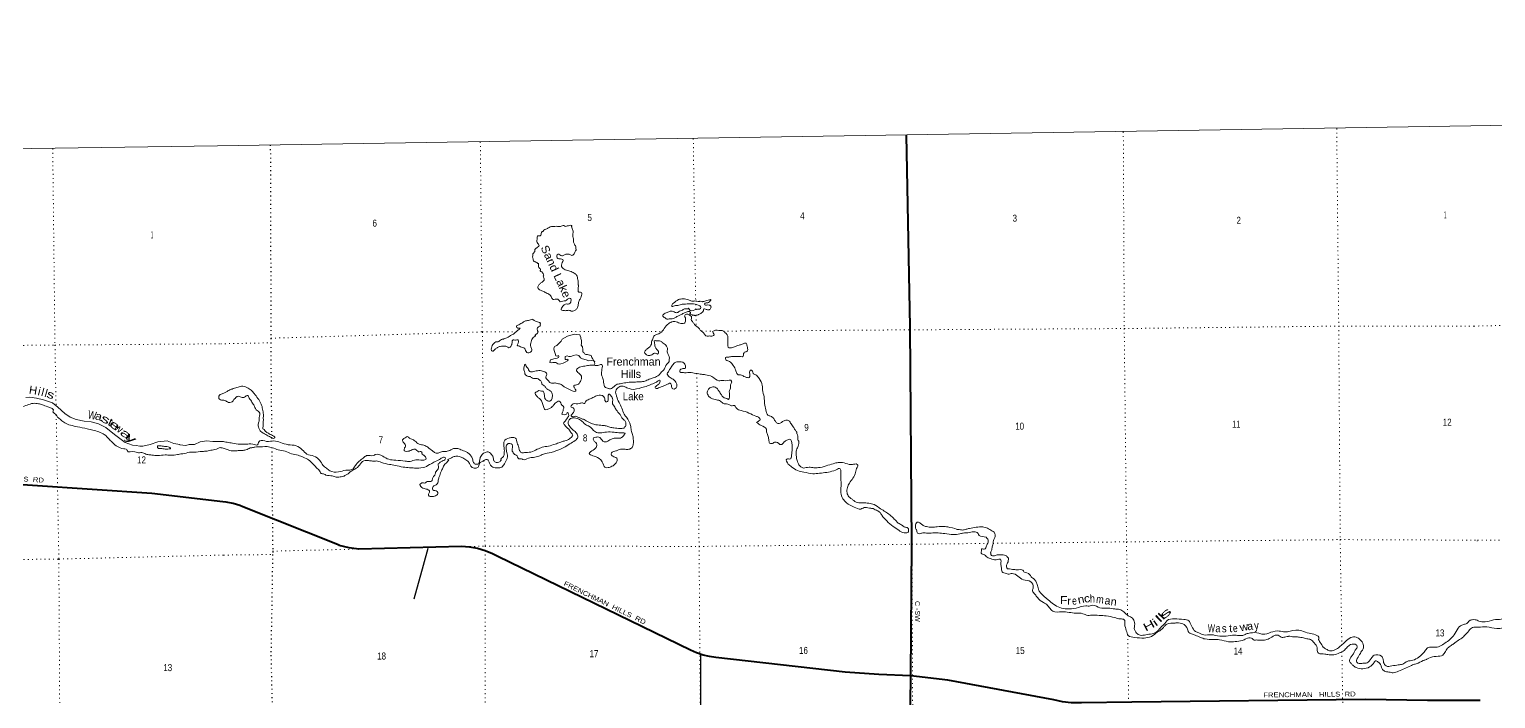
# Model space of a CAD drawing. Header units: feet. Extents: x 250644 to 505285, y -364975 to -177792.
# Drawn here: x 339922 to 376579, y -194508 to -177792 of the extents above; entities that cross this region are included whole.
import ezdxf
from ezdxf.enums import TextEntityAlignment as Align

# ---------------------------------------------------------------- set-up
doc = ezdxf.new("R2010")
doc.units = ezdxf.units.FT
doc.header["$LTSCALE"] = 70
doc.linetypes.add('DOTTED', pattern=[1.5, 0.3, -1.2])
for name, color, linetype, lineweight in [('26', 7, 'Continuous', 40), ('29', 7, 'Continuous', 25), ('39', 7, 'Continuous', 13), ('4', 7, 'Continuous', 13), ('6', 7, 'DOTTED', 25), ('7', 7, 'DOTTED', 13)]:
    doc.layers.add(name, color=color, linetype=linetype, lineweight=lineweight)
doc.layers.add('27', color=7, linetype='Continuous')
doc.layers.add('41', color=7, linetype='Continuous')

msp = doc.modelspace()

# ---------------------------------------------------------------- linework, layer by layer
at = {"layer": '26'}
for points in [[(361956.03, -193939.14), (361987.29, -190652.36), (361944.45, -185222.37), (361847.2, -180434.22)], [(344762.09, -189589.21), (342988.32, -189383.22), (337012.7, -188987.51), (336938.16, -188976.25), (336828, -188963.59), (336587.26, -188941.08), (336494.44, -188935.92), (336409.82, -188931.23), (336326.38, -188928.42), (336156.67, -188923.73), (336052, -188923.73)], [(361956.03, -193939.14), (361948.83, -193938.31), (361157.96, -193907.01), (360320.31, -193844.56), (357083.54, -193477.8), (356929.29, -193458.94), (356764.12, -193421.64), (356603.75, -193367.28), (356449.94, -193296.46), (351632.95, -190956.26), (351501.2, -190888.25), (351315.84, -190813.06), (351123.64, -190757.65), (350926.7, -190722.64), (350727.18, -190708.41), (348161.42, -190773.35), (347922.08, -190740.66), (347668.06, -190679.43), (347668.02, -190677.42), (345260.92, -189714.24), (345186.97, -189685.37), (345015.4, -189632.92), (344839.29, -189598.69), (344762.09, -189589.21)], [(361936.44, -195999.71), (361956.03, -193939.14)], [(376192.98, -194557.67), (374877.89, -194557.82), (373328.97, -194528.68), (367486.14, -194595.41), (366227, -194612.3), (366192.76, -194614.16), (365970.86, -194612.78), (365750.32, -194588.22), (365533.56, -194540.74), (362887.73, -194046.81), (361956.03, -193939.14)]]:
    msp.add_lwpolyline(points, dxfattribs=at)
at = {"layer": '29'}
for points in [[(349885.4, -190753.63), (349767.8, -191180.01), (349534.42, -192024.68)], [(356704.72, -193425.8), (356702.66, -195553.31), (356703.93, -196093.93), (356719.34, -197249.52)]]:
    msp.add_lwpolyline(points, dxfattribs=at)
at = {"layer": '39'}
for points in [[(354046.37, -186176.86), (354057.71, -186144.47), (354053.11, -186116.44), (354056.65, -186094.26), (354038.14, -186072.55), (354020.05, -186070.93), (353979.79, -186063.76), (353905.7, -186069.36), (353842.96, -186042.57), (353750.23, -186020.44), (353699.64, -185999.43), (353656.14, -185934.05), (353595.74, -185923.29), (353521.83, -185936.92), (353486.04, -185951.75), (353452.26, -185966.54), (353408.07, -185963.47), (353369.6, -185946.21), (353319.82, -185963.35), (353320.21, -185981.42), (353314.71, -186005.65), (353317.35, -186035.73), (353349.47, -186037.06), (353383.42, -186030.3), (353389.82, -186048.25), (353378.3, -186072.61), (353318.84, -186106.03), (353271.12, -186125.13), (353211.36, -186144.49), (353173.44, -186153.34), (353143.16, -186143.94), (353137.23, -186148.09), (353084.26, -186109.04), (353008.04, -186108.66), (352974.21, -186121.44), (352933.86, -186110.24), (352939.11, -186073.96), (352954.51, -186043.5), (353034.27, -186021.7), (353118.16, -186005.84), (353151.94, -185991.05), (353159.41, -185964.77), (353148.74, -185934.86), (353121.02, -185951.53), (353084.81, -185946.27), (353065.44, -185884.4), (353050.43, -185838.51), (353031.06, -185776.64), (353042.15, -185732.2), (353051.75, -185711.9), (353113.38, -185686.47), (353160.56, -185641.26), (353217.45, -185581.77), (353246.37, -185526.9), (353373.26, -185457.88), (353514.74, -185414.67), (353558.67, -185405.69), (353611.05, -185416.63), (353681.34, -185421.15), (353695.84, -185442.94), (353708.76, -185484.86), (353713.46, -185516.91), (353724.42, -185560.88), (353728.09, -185639.16), (353719, -185683.56), (353751.97, -185725.05), (353755.3, -185787.26), (353760.64, -185849.44), (353781.02, -185865.07), (353801.71, -185894.77), (353834.13, -185910.15), (353878.27, -185911.21), (353898.53, -185920.83), (353926.81, -185930.27), (353944.89, -185931.89), (353971.13, -185939.37), (353982.13, -185985.34), (353984.22, -185989.32), (354004.78, -186012.99), (354036.17, -186074.6)], [(339832.97, -186988.42), (339932.99, -186975.76), (340100.28, -187001.52), (340274.11, -187047.2), (340498.94, -187123.67), (340636.09, -187224.53), (340809.04, -187388.72), (340943.82, -187475.58), (341094.06, -187539.95), (341293.86, -187580.93), (341464.84, -187594.54), (341648.81, -187643.96), (341833.99, -187739.55), (342055.3, -187910.51), (342315.57, -188112.59), (342497.95, -188178.13), (342590.54, -188187.76), (342685.19, -188199.35), (342763.52, -188201.32), (342947, -188156.37), (343136.13, -188097.2), (343370.28, -188071.01), (343534.67, -188139.02), (343687.86, -188163.14), (343685.9, -188165.2), (343688.07, -188171.17), (343838.88, -188181.29), (343918.53, -188157.12), (343944.71, -188160.45), (344051.13, -188161.69), (344191.79, -188091.74), (344347.83, -188071.6), (344506.71, -188083.52), (344703.17, -188087.77), (344741.32, -188084.11)]]:
    msp.add_lwpolyline(points, dxfattribs=at)
msp.add_arc((344732.78, -186980.66), 75.65, 99.24173, 263.19846, dxfattribs=at)
for points in [[(352681.37, -183760.8), (352652.32, -183715.21), (352652.28, -183713.2), (352652.24, -183711.19), (352650.62, -183634.88), (352648.7, -183638.94), (352589.84, -183606.04), (352573.71, -183602.36), (352520.65, -183559.3), (352519.97, -183527.16), (352504.74, -183471.23), (352509.39, -183406.83), (352507.47, -183410.89), (352530.72, -183372.22), (352556.14, -183341.54), (352561.08, -183291.2), (352594.52, -183260.35), (352624.08, -183235.6), (352667.16, -183186.46), (352619.6, -183119.16), (352613.93, -183040.92), (352620.71, -182982.51), (352635.98, -182946.02), (352678.16, -182949.13), (352709.94, -182934.39), (352720.98, -182887.94), (352744.1, -182843.24), (352767.94, -182832.68), (352807.1, -182787.64), (352856.91, -182772.51), (352914.32, -182737.13), (352976.04, -182715.71), (353026.2, -182716.65), (353090.22, -182709.25), (353158.64, -182719.84), (353240.49, -182702.02), (353288.47, -182694.96), (353328.95, -182712.18), (353368.78, -182699.27), (353402.82, -182696.54), (353452.68, -182683.41), (353483.09, -182698.84), (353479.51, -182719.01), (353492.56, -182766.95), (353520.42, -182850.74), (353506.09, -182931.42), (353521.53, -182997.39), (353525.79, -183103.79), (353563.5, -183179.34), (353585.13, -183253.22), (353587.68, -183279.28), (353589.73, -183281.25), (353566.91, -183340.01), (353528.4, -183415.17), (353486.73, -183436.16), (353413.92, -183407.57), (353375.75, -183404.37), (353301.92, -183422.03), (353234.31, -183449.59), (353139.15, -183407.43), (353105.89, -183446.31), (353119.11, -183502.29), (353155.62, -183521.6), (353203.86, -183526.6), (353262.34, -183541.42), (353257.39, -183591.76), (353232.44, -183644.53), (353229.88, -183712.9), (353267.12, -183766.35), (353378.4, -183812.19), (353437, -183833.04), (353544.32, -183880.98), (353601.51, -183929.99), (353628.94, -183993.69), (353629.45, -184017.79), (353638.62, -184071.85), (353643.96, -184134.02), (353644.6, -184164.15), (353649.03, -184184.14), (353644.21, -184240.51), (353641.06, -184280.76), (353641.95, -184322.93), (353648.52, -184348.91), (353660.64, -184352.67), (353725.08, -184365.36), (353733.96, -184405.35), (353721.2, -184465.9), (353690.41, -184526.84), (353652.11, -184612.05), (353634.15, -184710.89), (353607.37, -184771.74)], [(353607.37, -184771.74), (353550.17, -184817.16), (353468.15, -184826.96), (353425.67, -184809.78), (353339.6, -184817.65), (353257.24, -184811.38), (353214.75, -184794.2), (353229.94, -184753.69), (353262.99, -184704.76), (353330.08, -184653.1), (353414.24, -184649.29), (353455.35, -184602.19), (353464.31, -184551.77), (353466.02, -184537.67), (353451.51, -184515.88), (353373.63, -184531.61), (353326.29, -184568.79), (353258.3, -184578.28), (353196.54, -184597.68), (353151.28, -184544.4), (353068.84, -184534.11), (353012.71, -184535.31), (352967.02, -184461.95), (352901.55, -184401.06), (352838.81, -184374.27), (352757.64, -184329.8), (352678.69, -184295.32), (352635.01, -184221.91), (352675.87, -184162.77), (352723, -184115.55), (352789.97, -184057.86), (352778.32, -183981.75), (352769.79, -183957.83), (352781.31, -183933.47), (352766.34, -183889.59), (352715.11, -183838.44), (352705, -183834.64), (352696.43, -183808.7), (352698.39, -183806.65), (352689.56, -183768.66)], [(356425.87, -184897.89), (356453.52, -184877.61), (356408.53, -184836.38), (356368.6, -184845.27), (356322.79, -184860.32), (356239.5, -184904.29), (356166.01, -184938.01), (356094.65, -184977.72), (355961.28, -185024.77), (355921.14, -185023.62), (355863.09, -185028.88), (355814.34, -184999.79), (355756.93, -184940.74), (355817.88, -184883.18), (355907.32, -184845.09), (355971.13, -184827.66), (356017.53, -184840.73), (356064.07, -184859.82), (356134.31, -184862.34), (356154.02, -184845.84), (356197.61, -184820.8), (356249.35, -184801.61), (356324.93, -184771.86), (356404.86, -184758.1), (356404.81, -184756.09), (356413.26, -184776), (356556.06, -184795.05), (356650.02, -184780.98), (356701.8, -184763.8), (356711.14, -184731.45), (356643.84, -184678.64), (356488.75, -184647.8), (356322.41, -184653.37), (356218.34, -184663.64), (356104.58, -184690.18), (356048.58, -184697.41), (355982.64, -184708.86), (355983.96, -184676.69), (356029.09, -184629.51), (356149.58, -184542.54), (356263.5, -184524.03), (356398.46, -184551.28), (356481.29, -184579.65), (356515.41, -184580.93), (356607.71, -184582.97), (356611.76, -184584.89), (356673.95, -184585.57), (356695.87, -184579.08), (356752.34, -184593.94), (356762.32, -184591.72), (356862.05, -184565.48), (356959.8, -184541.28), (356901.16, -184612.86), (356863.28, -184623.72), (356817.39, -184634.75), (356805.66, -184649.06), (356803.83, -184657.14), (356824.38, -184680.81), (356852.45, -184680.21), (356916.6, -184678.84), (356942.96, -184692.34), (356963.6, -184720.02), (356938.74, -184776.82)], [(352521.53, -185488.16), (352488.44, -185535.08), (352465.62, -185593.84), (352448.94, -185658.49), (352458.37, -185724.59), (352484.18, -185806.42), (352455.09, -185853.26), (352363, -185861.25), (352325.89, -185813.83), (352310.79, -185763.92), (352252.06, -185737.04), (352197.55, -185720.13), (352152.89, -185694.96), (352122.69, -185689.58), (352128.07, -185659.33), (352154.9, -185600.49), (352150.29, -185572.45), (352131.73, -185548.74), (352077.65, -185551.91), (352037.47, -185548.75), (352005.57, -185557.47), (351992.26, -185591.91), (351985.44, -185648.31), (351977.97, -185674.59), (351956.78, -185715.23), (351929.27, -185741.94), (351884.95, -185732.84), (351854.45, -185713.4), (351814.15, -185704.22), (351761.98, -185703.33), (351693.95, -185710.81), (351628.35, -185738.33), (351600.63, -185755), (351575.04, -185777.65), (351561.22, -185787.99), (351498.01, -185833.55), (351473.44, -185809.96), (351472.2, -185751.72), (351494.94, -185688.95), (351534.05, -185641.9), (351583.27, -185598.65), (351605.32, -185598.18), (351679.02, -185574.5), (351726.37, -185537.32), (351768.29, -185528.39), (351784.24, -185524.03), (351832.02, -185506.93), (351889.68, -185483.59), (351938.99, -185444.36), (352002.5, -185412.87), (352077.52, -185357.01), (352134.63, -185307.57), (352174.13, -185278.59), (352193.66, -185254.06), (352137.45, -185251.25), (352098.46, -185209.89), (352155.83, -185172.49), (352256.78, -185110.06), (352330.23, -185074.33), (352426.11, -185056.2), (352507.92, -185036.37), (352530.31, -185051.96), (352591.22, -185086.83), (352653.84, -185107.59), (352682.07, -185115.02), (352700.5, -185132.71), (352694.53, -185134.85), (352699.48, -185178.95), (352650.3, -185224.2), (352617.24, -185273.13), (352624.03, -185309.15), (352630.47, -185329.11), (352609.78, -185393.85), (352566.53, -185434.96), (352572.59, -185436.84), (352517.61, -185492.26)], [(355486.91, -185918.99), (355411.11, -185938.7), (355330.12, -185902.26), (355304.99, -185852.56), (355345.77, -185789.4), (355410.94, -185741.8), (355461.82, -185682.44), (355476.67, -185625.86), (355476.45, -185615.82), (355508.57, -185522.71), (355548.87, -185437.46), (355622.45, -185407.75), (355751.05, -185324.63), (355838.65, -185200.19), (355921.35, -185128.1), (355961.02, -185107.16), (355986.91, -185098.57), (356040.78, -185085.36), (356062.92, -185088.9), (356184.14, -185130.51), (356240.52, -185141.36), (356288.42, -185130.29), (356298.44, -185130.08), (356326.89, -185053.12), (356323.61, -184992.91), (356302.75, -184955.18), (356316.14, -184924.76), (356382.46, -184904.78), (356384.02, -184904.78)], [(356383.45, -184904.85), (356478.05, -184993.62), (356468.92, -185036.01), (356498.1, -185087.63), (356541.52, -185148.99), (356598.89, -185206.03), (356660.1, -185254.95), (356707.53, -185316.22), (356756.41, -185351.34), (356805.8, -185410.56), (356834.68, -185448.12), (356898.91, -185450.77), (356949.07, -185451.7), (357023.03, -185440.07), (357038.6, -185417.64), (357004.81, -185337.99), (357042.52, -185319.1), (357076.34, -185306.32), (357118.44, -185305.42), (357200.84, -185313.71), (357277.32, -185326.13), (357320.36, -185369.42), (357371.67, -185424.58), (357385.23, -185496.62), (357384.98, -185579.01), (357384.72, -185661.39), (357394.19, -185729.5), (357444.69, -185746.51), (357548.51, -185724.19), (357663.88, -185679.53), (357743.6, -185655.72), (357841.36, -185631.53), (357864.99, -185705.37), (357877.28, -185811.59), (357855.82, -185840.18), (357823.88, -185846.89), (357788.35, -185873.77), (357773.08, -185910.27), (357770.01, -185954.54), (357702.06, -185966.04), (357549.54, -185961.26), (357447.43, -185969.47), (357361.44, -185981.36), (357325.53, -185990.17), (357336.7, -186044.18), (357429.9, -186088.4), (357501.6, -186159.19), (357570.27, -186276.27), (357604.27, -186365.96), (357643.55, -186421.38), (357699.72, -186422.19), (357784.73, -186458.54), (357849.48, -186485.29), (357879.67, -186490.67), (357919.73, -186487.8), (357934.35, -186421.18), (357934.4, -186328.76), (357951.97, -186306.28), (357998.5, -186325.38), (358017.82, -186385.24), (358080.74, -186420.06), (358164.93, -186512.7), (358244.78, -186683.78), (358253.14, -186794.11), (358291.06, -186974.13), (358304.63, -187140.61), (358336.02, -187296.66), (358384.86, -187424.21), (358449.7, -187454.97), (358531.08, -187509.49), (358576.97, -187592.9), (358633.96, -187631.86), (358692.05, -187628.61), (358753.3, -187585.1), (358832.89, -187555.27), (358907.32, -187565.74), (358965.2, -187646.88), (359031.35, -187739.9), (359079.12, -187817.23), (359106.25, -187866.89), (359104.33, -187870.95), (359112.69, -187886.84), (359131.46, -188015.03), (359161.4, -188102.8), (359124.21, -188240.22), (359088.69, -188361.54), (359096.88, -188463.83), (359114.96, -188559.89), (359140.43, -188625.65), (359159.32, -188665.43), (359273.55, -188755.41)], [(356938.74, -184776.82), (356915.07, -184795.41), (356878.94, -184794.17), (356846.69, -184786.82), (356804.3, -184773.66), (356788.26, -184774.01), (356777.04, -184812.42), (356771.46, -184832.63), (356728.21, -184873.75), (356688.63, -184898.7), (356664.78, -184909.26), (356644.95, -184919.73), (356634.97, -184921.95), (356597.05, -184930.8), (356585.07, -184933.07), (356555.08, -184937.73), (356540.92, -184932), (356522.84, -184930.38), (356492.85, -184935.04), (356494.86, -184935), (356428.61, -184895.83)], [(352450.06, -186466.19), (352357.29, -186442.05), (352312.17, -186394.79), (352302.95, -186338.73), (352284.06, -186298.95), (352290.45, -186222.46), (352307.09, -186155.8), (352362.75, -186226.94), (352391.5, -186258.48), (352404.38, -186298.39), (352433.21, -186333.94), (352527.56, -186337.94), (352661.45, -186314.99), (352788.25, -186336.39), (352859.65, -186393.13), (352833.25, -186472.05), (352889.3, -186561.27), (352954.73, -186620.15), (353043.1, -186626.29), (353067.12, -186623.77), (353093.35, -186631.25), (353202.11, -186653.03), (353275.48, -186707.72), (353340.44, -186744.51), (353413.33, -186777.1), (353445.79, -186794.49), (353514.63, -186825.17), (353572.94, -186831.96), (353580.23, -186797.64), (353569.78, -186777.78), (353538.39, -186716.16), (353532.03, -186700.22), (353601.64, -186672.61), (353678.71, -186618.72), (353713.47, -186555.69), (353729.93, -186481), (353661.65, -186382), (353599.67, -186296.92), (353629.02, -186262.14), (353678.49, -186230.94), (353746.31, -186213.42), (353872.18, -186190.63), (353938.12, -186179.17), (354040.44, -186181), (354162.72, -186178.39), (354232.59, -186162.83), (354237.11, -186281.28), (354229.99, -186418.06), (354266.67, -186539.84), (354289.67, -186677.98), (354329.08, -186739.43), (354379.45, -186750.41), (354403.85, -186765.96), (354501.65, -186743.77), (354566.65, -186688.13), (354618.09, -186654.88), (354668.08, -186647.79), (354720.03, -186638.64), (354877.88, -186611.15), (355052.16, -186601.39), (355162.33, -186595.02), (355282.48, -186586.42), (355389.93, -186545.95), (355453.56, -186520.47), (355539.17, -186490.51), (355660.13, -186425.64), (355705.17, -186374.44), (355797.29, -186274.02), (355856.96, -186156.2), (355921.24, -186066.42), (355921.15, -186062.41), (355921.88, -186002.11), (355904.35, -185932.16), (355870.44, -185846.49), (355869.8, -185816.37), (355870.09, -185735.99), (355853.42, -185706.21), (355818.4, -185662.75), (355763.5, -185627.76), (355698.25, -185576.92), (355609.87, -185570.77), (355541.8, -185576.25), (355550.37, -185602.18), (355552.89, -185626.24), (355562.48, -185700.38), (355589.95, -185766.09), (355647.62, -185837.19), (355642.89, -185897.57), (355614.82, -185898.17), (355566.24, -185877.11), (355486.91, -185918.99)], [(358104.04, -187611.05), (358181.03, -187553.14), (358190.8, -187540.88), (358153.39, -187479.39), (358084.68, -187454.74), (357912.53, -187376.05), (357716.63, -187311.92), (357599.12, -187256.17), (357551.56, -187188.87), (357475.43, -187192.51), (357443.01, -187177.13), (357313.9, -187141.72), (357277.73, -187138.47), (357202.19, -187075.79), (357103.28, -187045.76), (356966.02, -187004.49), (356902.68, -186949.59), (356870.52, -186851.82), (356901.06, -186778.84), (356982.14, -186724.86), (357094.83, -186742.54), (357144.27, -186803.77), (357191.91, -186875.09), (357233.37, -186938.5), (357290.65, -186991.52), (357359.32, -187014.16), (357399.89, -187035.4), (357424.67, -186974.59), (357422.7, -186882.2), (357427.18, -186809.78), (357452, -186750.98), (357454.3, -186670.56), (357479.04, -186607.74), (357478.4, -186577.62), (357315.77, -186569.04), (357253.45, -186562.34), (357163.29, -186566.27), (356986.66, -186465.57), (356823.22, -186418.84), (356726.65, -186404.83), (356585.81, -186383.73), (356426.85, -186359), (356344.78, -186366.79), (356252.48, -186364.74), (356183.9, -186346.12), (356192.94, -186299.71), (356238.41, -186268.6), (356322.3, -186252.74), (356318.63, -186174.46), (356257.04, -186107.46), (356178.6, -186097.08), (356108.44, -186098.58), (356033.08, -186138.37), (355970.8, -186228.11), (355918.34, -186307.59), (355897.15, -186348.23), (355867.93, -186389.04), (355880.77, -186426.94), (355917.88, -186474.37), (356017.39, -186532.52), (356099.88, -186639.26), (356105.46, -186713.48), (356068.44, -186764.5), (356012.48, -186773.74), (355983.69, -186740.2), (355972.3, -186676.14), (355945.22, -186628.5), (355901.37, -186641.49), (355855.73, -186664.57), (355742.41, -186711.2), (355654.89, -186745.22), (355593.04, -186760.61), (355564.46, -186737.11), (355583.91, -186708.56), (355635.22, -186669.29), (355688.02, -186605.87), (355687, -186557.67), (355619.4, -186585.24), (355540.15, -186631.14), (355510.29, -186641.82), (355375.13, -186698.97), (355229.6, -186740.25), (354969.72, -186779.97), (354860.61, -186742.12), (354763.53, -186704.01), (354685.52, -186713.72), (354632.12, -186749.02), (354578.25, -186856.66), (354595.57, -186916.57), (354604.4, -186954.56), (354663.86, -187110.01)], [(351718.31, -188555.39), (351714.17, -188549.45), (351772.43, -188459.8), (351794.57, -188368.91), (351794.31, -188262.42), (351785.18, -188210.38), (351784.33, -188170.21), (351790.47, -188081.67), (351925.03, -187996.41), (352010.98, -187982.52), (352094.02, -188020.93), (352109.55, -188090.92), (352150.2, -188210.6), (352169.95, -188290.55), (352182.62, -188320.42), (352190.85, -188330.29), (352219.64, -188363.83), (352297.86, -188364.17), (352456.02, -188350.74), (352621, -188280.9), (352742.26, -188230.09), (352898.07, -188200.63), (353067.44, -188148.79), (353184.95, -188110.11), (353268.5, -188078.18), (353312.43, -188069.2), (353423.76, -188022.62), (353467.05, -187983.52), (353505.95, -187926.42), (353462.48, -187863.06), (353410.57, -187779.78), (353384.04, -187758.25), (353308.08, -187675.48), (353284.62, -187609.68), (353286.58, -187607.63), (353333.58, -187554.38), (353345.22, -187536.05), (353374.44, -187495.24), (353399.78, -187460.54), (353404.55, -187402.17), (353373.63, -187362.65), (353362.07, -187384.99), (353328.59, -187413.84), (353258.34, -187411.33), (353237.95, -187395.69), (353255.1, -187353.13), (353271.77, -187288.47), (353285.12, -187256.04), (353287, -187249.97), (353265.97, -187204.21), (353235.26, -187174.73), (353206.04, -187121.1), (353166.97, -187075.73), (353115.32, -187098.93), (353071.77, -187125.98), (353015.05, -187193.5), (352975.81, -187234.53), (352908.42, -187272.14), (352864.61, -187287.14), (352812.41, -187284.24), (352793.9, -187262.53), (352772.7, -187208.73), (352698.82, -187035.51), (352649.85, -186996.37), (352598.54, -186941.21), (352567.24, -186883.61), (352572.82, -186863.4), (352608.48, -186842.55), (352660.05, -186815.32), (352724.45, -186826), (352766.68, -186831.12), (352781.39, -186862.96), (352796.36, -186906.84), (352806.22, -186993.03), (352851.69, -187056.35), (352902.36, -187081.39), (352958.1, -187062.11), (352996.45, -186978.91), (352986.17, -186872.64), (352965.27, -186832.9), (352918.52, -186803.76), (352847.33, -186757.07), (352806.13, -186705.71), (352785.7, -186688.06), (352736.86, -186654.95), (352727.77, -186604.91), (352678.38, -186545.69), (352599.43, -186511.21), (352525.3, -186514.81), (352472.63, -186489.81), (352450.06, -186466.19)], [(344720.63, -186905.99), (344805.43, -186872.86), (344866.85, -186837.39), (344953.99, -186785.29), (344989.86, -186774.48), (345111.38, -186735.71), (345225.04, -186705.15), (345360.08, -186736.42), (345469.87, -186806.4), (345543.79, -186887.2), (345634.6, -187007.82), (345711.59, -187138.79), (345739.27, -187214.55), (345750.57, -187274.58), (345764.14, -187346.62), (345773.48, -187408.71), (345771.73, -187515.24), (345774.55, -187553.35), (345767.72, -187609.76), (345769.52, -187694.11), (345762.35, -187734.45), (345759.02, -187766.67), (345795.54, -187785.98), (345827.23, -187831.84), (345897.26, -187880.34), (345945.75, -187909.98), (346003.66, -187935.58), (346031.95, -187953.1), (346060.41, -187981.24), (346046.8, -188001.62), (345976.34, -187989.06), (345883.06, -187940.83), (345777.45, -187878.79), (345693.98, -187820.3), (345660.45, -187752.7), (345645.14, -187692.75), (345653.67, -187622.25), (345671.67, -187525.42), (345674.1, -187451.02), (345680.62, -187380.56), (345643.47, -187331.12), (345596.51, -187291.94), (345563.2, -187234.39), (345519.35, -187152.94), (345488.17, -187101.37), (345457.03, -187051.81), (345419.97, -187006.39), (345398.94, -186960.62), (345382.43, -186938.87), (345303.06, -186978.75), (345218.78, -186976.53), (345120.16, -186960.56), (345102.38, -186973), (345067.02, -187007.91), (345037.59, -187038.68), (344994.64, -187093.85), (344932.84, -187111.24), (344874.4, -187098.43), (344831.71, -187071.21), (344785.26, -187056.13), (344723.82, -187055.77)], [(354605.9, -187308.15), (354649.28, -187367.5), (354700.67, -187426.68), (354736.16, -187492.23), (354764.91, -187523.76), (354777.24, -187537.56), (354828.59, -187594.73), (354832.52, -187685.06), (354825.01, -187709.33), (354813.2, -187719.63), (354793.79, -187750.19), (354781.8, -187752.45), (354687.71, -187760.49), (354536.98, -187745.63), (354432.31, -187727.78), (354341.37, -187695.57), (354297.1, -187688.48), (354244.85, -187683.57), (354088.06, -187666.83), (353977.08, -187635.05), (353843.32, -187569.6), (353790.52, -187538.58), (353717.75, -187512.01), (353681.28, -187494.7), (353675.23, -187492.82), (353599.5, -187458.67), (353540.09, -187458.67), (353504.27, -187470.36), (353490.07, -187462.63), (353482.01, -187460.79), (353465.63, -187445.07), (353465.29, -187429), (353475.1, -187418.74), (353482.99, -187412.55), (353485, -187412.5), (353504.57, -187389.98), (353522.06, -187363.49), (353541.17, -187318.88), (353542.45, -187284.69), (353515.53, -187245.08), (353466.99, -187226.03), (353464.39, -187197.95), (353470.36, -187195.82), (353495.7, -187161.12), (353551.4, -187139.83), (353631.67, -187142.13), (353695.57, -187128.71), (353767.78, -187129.18), (353800.11, -187140.54), (353823.27, -187097.85), (353870.48, -187054.65), (353918.08, -187029.52), (354009.49, -186989.39), (354100.85, -186947.25), (354236.95, -186934.29), (354267.36, -186949.71), (354300.38, -186993.21), (354309.21, -187031.2), (354311.81, -187059.27), (354322.17, -187075.12), (354336.59, -187092.9), (354376.64, -187090.03), (354390.16, -187065.63), (354391.1, -187015.38), (354395.92, -186959.02), (354406.79, -186904.53), (354436.95, -186907.91), (354455.67, -186939.65), (354469.92, -186949.4), (354486.43, -186971.14), (354492.99, -186997.12), (354501.44, -187017.04), (354501.31, -187105.45), (354516.75, -187171.42), (354526.95, -187179.24), (354583.21, -187278.5), (354605.9, -187308.15)], [(344743.93, -188247.75), (344715.71, -188244.09), (344707.59, -188240.96), (344631.9, -188263.02), (344494.34, -188298.74), (344364.55, -188324.22), (344242.35, -188333.44), (344038.12, -188352.83), (343929.8, -188355.66), (343758.1, -188390.26), (343732.07, -188392.95), (343628.19, -188411.73), (343449.94, -188426.42), (343315.33, -188421.9), (343135.02, -188434.64), (343030.5, -188429.34), (342933.9, -188419.81), (342834.97, -188398.29), (342737.68, -188362.67), (342621.29, -188363.7), (342562.48, -188341.13), (342368.97, -188310.03), (342368.86, -188306.02), (342281.54, -188268.13), (342006.56, -188116.64), (341926.21, -188038.4), (341796.38, -187911.25), (341660.13, -187844.51), (341365.05, -187767.86), (341128.82, -187715.78), (340951.19, -187678.24), (340807.07, -187617.73), (340712.89, -187547.89), (340630.69, -187475.72), (340574.57, -187402.88), (340516.34, -187326.07), (340520.24, -187321.95), (340381.03, -187219.14), (340249.21, -187168.35), (340154.19, -187142.71), (340017.48, -187134.23), (339865.99, -187174.34), (339724.69, -187220.2), (339653.01, -187242.16), (339568.66, -187316.66), (339516.05, -187376.28), (339466.18, -187463.94), (339371.08, -187586.93), (339344.11, -187629.81), (339294.6, -187655.2), (339204.71, -187671.6), (339098.02, -187660.33), (339007.65, -187658.67), (338925.63, -187668.85), (338916.98, -187721.29), (338796.89, -187734.47), (338799, -187738.43), (338618.78, -187678.86), (338452.08, -187675.18), (338200.08, -187633.56), (337994.47, -187600.76), (337794.4, -187549.75), (337595.97, -187484.63), (337383.76, -187429.92), (337176.15, -187397.18), (337046.76, -187362.4), (336820.51, -187308.05), (336722.33, -187314.63), (336598.02, -187319.88), (336502.59, -187354.51), (336487.02, -187372.99), (336404.74, -187449.45), (336356.88, -187537.06), (336323, -187622.3), (336296.94, -187699.3), (336271.83, -187812.42), (336269.04, -187858.69), (336246.61, -187921.53), (336236.33, -187988.08), (336217.7, -188042.79), (336197.23, -188103.58), (336189.74, -188123.86), (336157.45, -188192.99), (336114.7, -188246.32), (336095.22, -188268.92), (336083.83, -188293.32), (336064.23, -188235.59), (336062.75, -188179.39), (336064.95, -188111.05), (336078.45, -188014.29), (336094.33, -187931.53)], [(354663.86, -187110.01), (354735.14, -187255.16), (354794.47, -187404.58), (354848.21, -187479.78), (354950.79, -187682.53), (354969.43, -187804.7), (355003.86, -187914.47), (355020.28, -188026.64), (355018.96, -188153.25), (354990.55, -188232.22), (354909.34, -188280.17), (354815.08, -188280.17), (354722.74, -188276.12), (354633.04, -188302.15), (354561.34, -188325.79), (354476.08, -188371.81), (354477.19, -188424.03), (354558.49, -188474.53), (354609.29, -188505.59), (354593.59, -188616.44), (354485.17, -188705.16), (354389.59, -188737.34), (354327.4, -188736.66), (354273.74, -188665.48), (354206.9, -188540.32), (354010.27, -188442.06), (353920.79, -188383.7), (353952.05, -188344.85), (354076.38, -188249.76), (354106.71, -188166.74), (354081.5, -188113.03), (354034.24, -188059.79), (354024.9, -187997.7), (354084.61, -187976.33), (354181.01, -187982.31), (354261.28, -188079.04), (354325.81, -188095.74), (354435.09, -188047.19), (354544.49, -188004.67), (354678.85, -188003.8), (354762.19, -187961.83), (354789.44, -187923.08), (354814.78, -187888.38), (354716.08, -187868.39), (354539.28, -187854.08), (354348.67, -187850.13), (354196.7, -187871.46), (354071.86, -187848.01), (353908.24, -187698.81), (353888.06, -187693.21), (353767.87, -187605.37), (353676.12, -187535), (353550.98, -187497.49), (353492.84, -187498.73), (353419.57, -187542.5), (353388.99, -187613.47), (353431.21, -187713.03), (353521.43, -187805.54), (353603.19, -187878.13), (353631.34, -187975.98), (353570.91, -188057.64), (353434.42, -188146.96), (353281.9, -188236.62), (353081.13, -188321.29), (352967.64, -188359.88), (352775.91, -188398.14), (352658.75, -188452.89), (352526.99, -188481.83), (352401.04, -188500.6), (352257.35, -188533.81), (352247.15, -188525.99), (352160.78, -188519.8), (352125.81, -188478.36), (352094.58, -188424.78), (352080.47, -188421.06), (352033.55, -188383.89), (351989.78, -188306.46), (351998.23, -188231.94), (351990.68, -188159.77), (351931.99, -188134.9), (351864.26, -188156.44), (351842.04, -188243.32), (351858.59, -188361.51), (351869.51, -188497.91), (351863.79, -188512.09), (351800.33, -188640.03), (351733.96, -188725.84), (351636.12, -188746.02), (351507.26, -188722.65), (351441.75, -188659.76), (351410.1, -188586.09)], [(359273.55, -188755.41), (359415.37, -188728.27), (359535.94, -188739.75), (359648.21, -188737.35), (359692.22, -188732.39), (359887.61, -188677.98), (360061.04, -188628.06), (360166.9, -188607.71), (360337.94, -188634.19), (360496.94, -188660.93), (360615.22, -188658.4), (360636.12, -188698.13), (360614.84, -188734.76), (360577.3, -188856.11), (360512.22, -189002.17), (360422.57, -189124.65), (360374.84, -189238.18), (360363.54, -189367.02), (360411.74, -189464.44), (360477.08, -189519.3), (360503.57, -189538.83), (360627.43, -189610.52), (360763.96, -189617.65), (360906.59, -189628.66), (361043.64, -189659.88), (361202.35, -189767), (361326.25, -189840.7), (361430.16, -189916.84), (361507.83, -189985.5), (361583.62, -190060.23), (361645.08, -190121.2), (361732.39, -190171.57), (361809.72, -190224.17), (361884.41, -190246.68), (361903.18, -190280.44), (361901.85, -190312.61), (361898.44, -190340.82), (361878.74, -190357.31), (361788.61, -190363.26), (361734.23, -190352.37), (361671.15, -190309.51), (361518.49, -190204.28), (361357.18, -190069.09), (361231.82, -189927.11), (361190.23, -189857.67), (361096.83, -189803.41), (360985.5, -189755.56), (360957.39, -189754.15), (360816.51, -189731.05), (360764.73, -189748.23), (360707.07, -189771.57), (360545.63, -189724.79), (360346.74, -189614.52), (360262.5, -189519.87), (360207.05, -189364.34), (360213.66, -189203.46), (360211.35, -189000.57), (360212.88, -188884), (360176.07, -188756.2), (360122.37, -188777.44), (359941.19, -188839.58), (359767.34, -188869.42), (359589.22, -188887.3), (359513.04, -188888.93), (359285.58, -188849.59), (359126.35, -188812.81), (358977.92, -188717.54), (358896.24, -188648.96), (358857.51, -188525.21), (358901.57, -188522.26), (358949.6, -188517.22), (358967.09, -188490.72), (358981.12, -188395.99), (358994.89, -188289.2), (358990.2, -188162.72), (358968.02, -188062.73), (358941.32, -188033.16), (358859.47, -188050.99), (358794.25, -188096.59), (358715.47, -188164.58), (358593.74, -188098.87), (358514.07, -188124.68), (358480.25, -188137.46), (358425.82, -188124.56), (358415.11, -188092.64), (358405.9, -188036.58), (358387.64, -187932.49), (358353.69, -187844.81), (358348.23, -187776.61), (358217.97, -187686.97), (358104.04, -187611.05)], [(344741.32, -188084.11), (344869.68, -188103.16), (344998.54, -188126.52), (345191.62, -188152.53), (345342.06, -188153.33), (345506.53, -188153.83), (345625.1, -188165.35), (345652.1, -188114.55), (345681.23, -188069.72), (345853.97, -188082.1), (346036.23, -188070.16), (346199.5, -188108.86), (346389.22, -188165.08), (346594.34, -188190.83), (346746.91, -188292.05), (346863.52, -188400.06), (347035.07, -188450.64), (347185.76, -188557.93), (347262.49, -188676.84), (347350.36, -188753.32), (347433.96, -188817.84), (347653.11, -188843.29), (347834.81, -188805.24), (348018.47, -188765.15), (348051.56, -188718.23), (348074.94, -188685.58), (348168.94, -188579.09), (348269.51, -188498.57), (348354.48, -188438.49), (348526.84, -188432.79), (348568.55, -188413.82), (348755.92, -188454.01), (348907.94, -188529.12), (349082.94, -188553.5), (349318, -188572.59), (349440.54, -188582.02), (349582.14, -188544.83), (349754.76, -188551.19), (349842.28, -188517.17), (349823.21, -188469.35), (349782.22, -188428.03), (349769.98, -188418.25), (349733.26, -188388.9), (349738.8, -188366.68), (349724.26, -188342.88), (349654.01, -188340.36), (349568.49, -188279.9), (349498.5, -188289.44), (349474.66, -188299.99), (349347, -188332.86), (349298.5, -188315.82), (349294.07, -188295.82), (349297.39, -188263.6), (349330.06, -188196.6), (349282.25, -188117.25), (349252.6, -188043.54), (349288, -188010.64), (349341.36, -187973.33), (349369.17, -187960.68), (349430.34, -188007.59), (349486.89, -188026.47), (349564.09, -188073.04), (349666.08, -188153.24), (349780.86, -188174.9), (349882.33, -188231), (350000.52, -188318.88), (350069.79, -188369.64), (350114.15, -188380.75), (350173.94, -188363.39), (350279.59, -188333), (350369.8, -188331.07), (350494.94, -188274.15), (350631.05, -188261.19), (350740.24, -188303.06), (350873.83, -188360.48), (350943.31, -188421.28), (350993.04, -188496.56), (351021.19, -188594.42), (351070.5, -188649.62), (351148.51, -188639.91), (351177.05, -188566.97), (351195.39, -188486.21), (351261.62, -188394.37), (351344.92, -188350.4), (351429.29, -188356.63), (351466.31, -188400.04), (351515.96, -188471.31), (351538.01, -188565.28), (351593.04, -188606.29), (351659.1, -188600.86), (351718.31, -188555.39)], [(343232.8, -188261.38), (343192.68, -188262.42), (343129.76, -188235.95), (343129.28, -188217.89), (343124.9, -188203.94), (343152.77, -188195.18), (343221.07, -188197.41), (343327.76, -188208.69), (343394.27, -188219), (343451.55, -188259.68), (343421.78, -188272.51), (343343.71, -188280.57), (343289.29, -188271.95), (343230.94, -188261.43)], [(347119.86, -188760.26), (347025.43, -188657.8), (346904.72, -188545.86), (346768.87, -188476.43), (346641.56, -188430.93), (346478.24, -188390.22), (346318.5, -188329.34), (346143.25, -188292.91), (346001.77, -188241.69), (345870.82, -188214.35), (345636.32, -188221.37), (345560.14, -188223), (345522.27, -188233.86), (345442.34, -188247.63), (345394.69, -188270.75), (345334.98, -188292.12), (345281.11, -188305.33), (345247.08, -188308.06), (345142.92, -188314.31), (345038.8, -188322.56), (344905.94, -188299.29), (344843.28, -188276.52), (344742.75, -188247.6)], [(351410.1, -188586.09), (351368.85, -188532.73), (351303.13, -188554.23), (351170.65, -188643.46), (351142.29, -188724.44), (351110.64, -188745.2), (351074.68, -188752), (350971.59, -188714.02), (350938.24, -188654.46), (350882.45, -188577.29), (350780.72, -188509.14), (350693.58, -188466.8), (350580.93, -188451.13), (350501.3, -188478.96), (350439.71, -188506.39), (350388.32, -188541.65), (350396.34, -188541.48), (350310.44, -188651.82), (350256.31, -188747.41), (350216.13, -188838.68), (350170.67, -188964.23), (350146.36, -189047.13), (350143.12, -189083.37), (350135.78, -189115.67), (350092.7, -189164.82), (350019.43, -189208.58), (350009.15, -189291.18), (350120.39, -189335.01), (350137.58, -189388.89), (350078.46, -189438.38), (349968.67, -189462.83), (349916.25, -189449.89), (349899.11, -189398.01), (349927.81, -189333.1), (349911.13, -189303.32), (349820.15, -189269.1), (349710.58, -189209.16), (349685.46, -189159.46), (349722.86, -189126.52), (349748.71, -189115.92), (349809.11, -189126.68), (349864.38, -189085.31), (349906.44, -189082.4), (349934.59, -189085.82), (349982.4, -189070.73), (349995.79, -189040.31), (350003.17, -189010.01), (350037.98, -188948.99), (350068.9, -188894.08), (350080.07, -188853.65), (350142.47, -188769.94), (350153.52, -188723.49), (350146.61, -188681.44), (350143.79, -188643.33), (350173.44, -188622.6), (350173.39, -188620.59), (350228.8, -188585.25), (350254.56, -188570.63), (350308.05, -188539.35), (350323.4, -188506.87), (350314.91, -188484.95), (350272.69, -188479.83), (350175.61, -188536.15), (350034.6, -188601.46), (349927.63, -188664.02), (349764.74, -188737.83), (349550.37, -188748.45), (349429.88, -188740.98), (349265.07, -188724.41), (349067.63, -188682.42), (348922.7, -188657.4), (348725.09, -188607.37), (348593.97, -188572), (348557.97, -188576.79), (348449.47, -188567.06), (348351.11, -188563.13), (348285.04, -188568.57), (348177, -188675.36), (348060.78, -188774.29), (347957.69, -188830.74), (347906.55, -188878.05), (347845.21, -188917.54), (347773.81, -188955.23), (347659.89, -188973.74), (347593.69, -188973.15), (347496.83, -188945.09), (347333.9, -188922.45), (347250.98, -188890.07), (347214.73, -188882.81), (347193.83, -188843.07), (347119.86, -188760.26)], [(362112.94, -190336.23), (362100.02, -190294.31), (362087.48, -190270.47), (362074.51, -190226.54), (362079.33, -190170.18), (362102.19, -190113.43), (362127.95, -190098.81), (362200.85, -190131.41), (362266.06, -190180.25), (362348.94, -190210.62), (362485.68, -190227.79), (362619.78, -190214.87), (362790.09, -190207.21), (362930.97, -190230.32), (363090.41, -190277.14), (363088.4, -190277.18), (363120.56, -190280.51), (363253.25, -190295.76), (363339.11, -190277.84), (363422.88, -190255.96), (363588.71, -190226.29), (363755.06, -190220.72), (363878.07, -190252.25), (363983.76, -190318.3), (364038.53, -190347.27), (364059.47, -190389.02), (364068.3, -190427), (364067.02, -190461.19), (364034.39, -190530.2), (364019.68, -190592.8), (364005.26, -190669.46), (363985.13, -190760.31), (363970.38, -190820.9), (363953.27, -190865.47), (363957.8, -190889.49), (363960.27, -190911.53), (363997.04, -190942.9), (364068.99, -190931.31), (364168.93, -190915.11), (364265.28, -190919.07), (364331.73, -190931.72), (364391.1, -190988.72), (364403.39, -191000.51), (364392.64, -191061.02), (364389.19, -191087.21), (364366.2, -191137.93), (364349.73, -191212.63), (364374.9, -191264.33), (364386.97, -191266.08), (364535.74, -191282.99), (364648.17, -191288.62), (364773.15, -191318.1), (364773.19, -191320.1), (364862.46, -191368.43), (364970.76, -191462.55), (365040.32, -191527.37), (365091.85, -191592.57), (365125.8, -191680.25), (365160.52, -191804.08), (365206.03, -191869.42), (365388.08, -192036.31), (365528.87, -192149.83), (365681.1, -192234.98), (365860.24, -192265.31), (366092.44, -192244.27), (366335.99, -192190.83), (366442.32, -192192.58), (366508.17, -192177.1), (366686.04, -192241.61), (366888.72, -192247.32), (367055.62, -192267.86), (367180.25, -192281.27), (367281.81, -192341.38), (367396.16, -192437.39), (367501.81, -192501.44), (367552.14, -192604.84), (367551.8, -192683.21), (367545.23, -192751.66), (367603.92, -192870.96), (367693.32, -192925.31), (367833.44, -192912.26), (367989.37, -192888.84), (368092.76, -192846.44), (368198.75, -192737.68), (368314.6, -192620.68), (368365.35, -192555.29), (368551.02, -192515.15), (368779.98, -192530.35), (368909.08, -192565.76), (368952.76, -192639.17), (368986.29, -192706.77)], [(368274.85, -192732.03), (368239.49, -192766.95), (368120.91, -192849.86), (367972.66, -192951.48), (367789.08, -192995.59), (367556.11, -192980.48), (367394.63, -192931.7), (367345.79, -192804.15), (367308.38, -192648.23), (367295.97, -192535.98), (367199.28, -192515.94), (367048.16, -192483.01), (366844.71, -192441.15), (366669.96, -192428.82), (366447.27, -192425.54), (366381.12, -192426.96), (366259.9, -192385.35), (366089.16, -192372.93), (365733.44, -192338.34), (365508.49, -192323.06), (365420.32, -192232.52), (365332.07, -192137.97), (365273.3, -192109.09), (365124.27, -191985.69), (365064.34, -191902.59), (365004.29, -191813.45), (365018.49, -191726.75), (364955.36, -191587.46), (364773.79, -191537.09), (364631.46, -191445.7), (364489.72, -191382.43), (364393.75, -191396.54), (364343.34, -191383.55), (364244.13, -191339.46), (364221.95, -191239.47), (364209.79, -191139.27), (364203.39, -191026.89), (364089.34, -191039.37), (363950.29, -191008.19), (363842.93, -190958.25), (363803.91, -190914.88), (363718.86, -190876.51), (363723.63, -190818.14), (363724.61, -190769.9), (363792.9, -190774.47), (363851.25, -190688.83), (363858.84, -190668.58), (363895.01, -190577.39), (363838.75, -190478.13), (363663.23, -190429.64), (363638.11, -190379.95), (363387.06, -190363.22), (363268.95, -190373.78), (363183.09, -190391.69), (363021.06, -190411.23), (362809.93, -190385.61), (362643.11, -190369.09), (362510.72, -190367.9), (362348.38, -190373.38), (362236.04, -190371.77), (362222.13, -190378.09), (362127.74, -190372.08), (362112.94, -190336.23)], [(376159.41, -192571.9), (376314.56, -192591.94), (376526.59, -192539.46), (376719.21, -192521.52), (377196.03, -192339.13), (377360.74, -192434.29), (377549.96, -192549.05), (377864.99, -192520.62), (378089.26, -192578.41), (378302.42, -192582.17), (378489.5, -192487.98), (378658.41, -192490.62), (378884.83, -192453.92), (378976.66, -192421.94), (379228.49, -192348.56), (379300.35, -192323), (379299.71, -192290.86), (379257.24, -192277.65), (379178.67, -192269.18), (379125.47, -192222.02), (379068.65, -192195.03), (379071.83, -192152.76), (379163.59, -192116.76), (379211.85, -192117.8), (379278.12, -192114.46), (379317.49, -192173.95), (379364.55, -192215.21), (379522.13, -192153.77), (379706.71, -192136), (379855.8, -192153.1), (379909.2, -192210.3), (379990.22, -192240.83), (380089.79, -192295.09), (380364.2, -192245.37), (380539.81, -192282.04), (380665.61, -192442.28), (380782.75, -192470.07), (380976.9, -192427.99), (381044.42, -192386.45), (381158.02, -192438.42), (381246.25, -192529.09), (381327.66, -192579.7), (381473.49, -192635.04), (381513.64, -192632.23), (381506.6, -192682.61), (381596.01, -192731.05), (381793.88, -192775.3), (381896.88, -192799.36), (381908.08, -192857.41), (382093.2, -192968.23), (382287.33, -193026.63), (382515.75, -193090.36), (382809.19, -192885.53), (382885.8, -192795.58), (382891.19, -192763.32), (382866.72, -192745.72), (382875.93, -192703.34), (382877.15, -192663.13), (382844.32, -192629.62), (382876.11, -192610.9), (382972.52, -192606.95), (383020.88, -192511.54), (382982.15, -192484.18), (382924.07, -192495.4), (382939.31, -192452.89), (383045.37, -192428.66), (383166.37, -192448.33), (383245.25, -192472.87), (383368.92, -192424.17), (383423.67, -192346.71), (383464.27, -192265.52), (383463.11, -192207.26), (383402.43, -192188.39), (383372.69, -192209.08), (383356.14, -192185.3), (383374.52, -192098.52), (383327.27, -192047.22), (383271.42, -191967.96), (383209.79, -191900.88), (383241.06, -191856.04), (383341.89, -191872.1), (383408.79, -191900.9), (383414.05, -191963.09), (383402.83, -192005.52), (383425.21, -192019.13), (383557.63, -192006.43), (383707.61, -191967.24), (383862.47, -191869.69), (383968.57, -191847.46), (383953.95, -191819.62), (383911.07, -191786.32)], [(383980.48, -193360.37), (383938.92, -193393.35), (384019.62, -193407.81), (384032.91, -193469.84), (383940.91, -193493.79), (383844.26, -193485.68), (383756.57, -193523.61), (383693.36, -193478.66), (383754.38, -193413.13), (383767.29, -193354.6), (383684.59, -193340.19), (383555.05, -193397.04), (383445.06, -193425.37), (383223.99, -193427.8), (383010.34, -193500.42), (382723.88, -193550.38), (382624.08, -193586.54), (382557.82, -193589.88), (382487.17, -193575.22), (382511.62, -193490.34), (382504.75, -193448.27), (382494.56, -193339.97), (382224.87, -193120.32), (381859.36, -192934.75), (381803.77, -192970.03), (381669.42, -192986.79), (381451.04, -193023.33), (381355.45, -192966.97), (381283.23, -192974.45), (381246.5, -192947.05), (381277.66, -192896.19), (381327.37, -192869.07), (381363.58, -192870.35), (381429.19, -192935.35), (381501.53, -192933.89), (381460.19, -192876.45), (381374, -192787.75), (381226.06, -192625.95), (380998.94, -192526.01), (380910.97, -192549.88), (380823.79, -192613.93), (380713.2, -192612.13), (380611.06, -192529.78), (380530.66, -192428.91), (380414.97, -192372.96), (380289.75, -192343.32), (380170.43, -192408.01), (380051.99, -192416.42), (379466.55, -192392.01), (379328.46, -192422.91), (379053.32, -192536.95), (378966.7, -192629.11), (378900.41, -192732.93), (378735.91, -192850.77), (378553.17, -192860.47), (378369.57, -192825.98), (378259.39, -192743.79), (378102.02, -192714.8), (377792.38, -192710.97), (377745.41, -192673.73), (377632.68, -192665.95), (377483.83, -192660.9), (377334.84, -192547.34), (377199.17, -192497.82), (377065.42, -192544.71), (376968.12, -192604.94), (376840.83, -192673.81), (376757.55, -192731.75), (376609.3, -192756.83), (376357.21, -192715.67), (376246.7, -192717.89), (376160.8, -192722.89)], [(376160.8, -192722.89), (376072.52, -192719.62), (375998.26, -192729.55), (375907.8, -192813.86), (375792.13, -192938.9), (375705.54, -193017.1), (375677.78, -193031.76), (375561.17, -193112.62), (375486.1, -193166.46), (375399.17, -193228.6), (375321.04, -193326.72), (375256.8, -193418.51), (375093.06, -193452.15), (374909.44, -193494.25), (374845.98, -193527.76), (374768.39, -193557.55), (374593.56, -193635.63), (374501.94, -193665.72), (374456.26, -193686.79), (374307.32, -193756.28), (374152.32, -193823.9), (374020.74, -193860.87), (373910.06, -193843.14), (373799.2, -193817.39), (373741.84, -193760.34), (373682.89, -193629), (373621.72, -193582.08), (373569.22, -193565.12), (373547.72, -193591.7), (373522.43, -193628.41), (373428, -193714.82), (373256.49, -193760.68), (373091.39, -193730.06), (373007.96, -193673.57), (372958.69, -193620.38), (372931.99, -193590.81), (372942.23, -193506.2), (372984.88, -193436.98), (373033.54, -193367.62), (373068.18, -193298.56), (373112.79, -193227.29), (373095.34, -193161.35), (373028.85, -193146.7), (372952.88, -193158.37), (372864.04, -193224.57), (372791.49, -193302.47), (372674.5, -193365.26), (372531.14, -193414.54), (372452.92, -193414.2), (372412.78, -193413.05), (372308.07, -193393.19), (372149.1, -193368.46), (372115.19, -193282.79), (372118.22, -193236.51), (372039.4, -193113.62), (371953.45, -193033.08), (371858.76, -193013.01), (371802.29, -192998.14), (371675.4, -192972.72), (371578.92, -192962.73), (371470.54, -192959.02), (371404.17, -192950.4), (371398.2, -192952.54), (371332.26, -192963.99), (371238.3, -192978.06), (371142.88, -192923.84), (371046.83, -192933.93), (370918.06, -193009.02), (370802.48, -193043.64), (370656.14, -193046.77), (370601.88, -193041.91), (370543.79, -193045.16), (370474.56, -192996.41), (370336.58, -193015.43), (370247.1, -193051.5), (370063.22, -193081.56), (369900.85, -193085.03), (369679.22, -193037.53), (369516.55, -193026.95), (369313.78, -193017.22), (369196.61, -192977.54), (369065.07, -192922.08), (368978.19, -192891.79), (368896.76, -192835.27), (368892.45, -192821.29), (368792.73, -192658.67), (368653.43, -192615.44), (368563.26, -192619.37), (368361.26, -192645.8), (368319.8, -192676.82), (368274.85, -192732.03)], [(368986.29, -192706.77), (369071.12, -192829.53), (369160.14, -192865.8), (369285.58, -192917.36), (369473.98, -192911.32), (369568.58, -192927.38), (369791.65, -192948.73), (369997.75, -192926.24), (370124.13, -192927.55), (370254.48, -192926.77), (370339.99, -192892.8), (370447.73, -192866.38), (370658.44, -192871.92), (370763.28, -192897.8), (370958.84, -192851.43), (371168.73, -192818.81), (371309.57, -192839.9), (371579.39, -192795.96), (371732.21, -192814.79), (371913.95, -192873.19), (372077.31, -192915.9), (372159.25, -192996.53), (372155.45, -193006.66), (372195.68, -193106.26), (372266.27, -193219.28), (372345.6, -193271.83), (372426.68, -193312.29), (372488.87, -193312.97), (372622.03, -193255.87), (372714.71, -193181.55), (372815.07, -193091), (372955.14, -192981.51), (373095.38, -192974.49), (373193.02, -193038.71), (373269.66, -193153.61), (373268, -193264.15), (373229.15, -193323.25), (373196.22, -193378.2), (373120.64, -193502.39), (373106.65, -193599.13), (373163.47, -193630.06), (373261.61, -193623.94), (373365.72, -193615.69), (373463.7, -193507.1), (373540.17, -193425.1), (373723.19, -193449.31), (373764.86, -193522.76), (373778.6, -193602.84), (373840.62, -193689.92), (373983.03, -193690.89), (374144.94, -193665.32), (374254.77, -193642.88), (374369.68, -193576.13), (374507.49, -193549.07), (374658.22, -193469.49), (374825.07, -193299.15), (374854.29, -193258.34), (374951.75, -193220.09), (375114.17, -193218.62), (375247.29, -193159.52), (375486.18, -192981.61), (375593.28, -192830.64), (375698.54, -192687.74), (375776.08, -192655.94), (375857.72, -192628.07), (375924.47, -192560.34), (375994.16, -192536.74), (376068.34, -192535.16), (376159.97, -192572.12)]]:
    msp.add_spline(points, degree=3, dxfattribs=at)
at = {"layer": '4'}
msp.add_lwpolyline([(250643.67, -181929.51), (281972.62, -181563.19), (313301.03, -181153.78), (344628.85, -180701.28), (375956.02, -180205.69), (407282.48, -179667), (438608.16, -179085.23), (469933.03, -178460.36), (501256.99, -177792.42), (505285.47, -360804.74), (473709.75, -361478.06), (442133.15, -362107.94), (410555.7, -362694.39), (378977.49, -363237.41), (347398.55, -363736.98), (315818.96, -364193.12), (284238.76, -364605.82), (252658.03, -364975.08)], close=True, dxfattribs=at)
msp.add_lwpolyline([(250643.67, -181929.51), (281972.62, -181563.19), (313301.03, -181153.78), (344628.85, -180701.28), (375956.02, -180205.69), (407282.48, -179667), (438608.16, -179085.23), (469933.03, -178460.36), (501256.99, -177792.42), (505285.47, -360804.74), (473709.75, -361478.06), (442133.15, -362107.94), (410555.7, -362694.39), (378977.49, -363237.41), (347398.55, -363736.98), (315818.96, -364193.12), (284238.76, -364605.82), (252658.03, -364975.08)], close=True, dxfattribs=at)
at = {"layer": '6'}
msp.add_line((345979.36, -187991.18), (345980.11, -188068.36), dxfattribs=at)
for points in [[(345946.69, -180682.46), (345961.68, -185505.94), (345956.35, -185620.58), (345978.7, -187922.8)], [(345981.69, -188231.54), (346006.94, -190833.36), (346004.15, -190907.66), (345961.45, -193422.4), (346030.63, -196205.74), (346031.74, -196257.96), (346062.87, -201497.43), (346095.66, -206909.65), (346059.78, -209090.46), (346129.65, -212189.24)]]:
    msp.add_lwpolyline(points, dxfattribs=at)
at = {"layer": '7'}
for p, q in [((356520.21, -180526.06), (356581.27, -184603.33)), ((356582.36, -184658.91), (356585.37, -184812.53)), ((356587.75, -184934.01), (356593.13, -185208.49)), ((352630.53, -185344.53), (355757.48, -185335.19)), ((356725.71, -185331.8), (357035.59, -185329.71)), ((344706.43, -185645.85), (345956.35, -185620.58)), ((376113.12, -190572.04), (376115.59, -190569.57)), ((344781.91, -190922.27), (346004.15, -190907.66)), ((372735.19, -193333.86), (372749.48, -194272.59))]:
    msp.add_line(p, q, dxfattribs=at)
for points in [[(372605.4, -180270.32), (372655.48, -185204.08), (372692.58, -190535.84), (372732.66, -193168.29)], [(351196.67, -180601.81), (351247.03, -185348.66), (351285.24, -188373.66)], [(361847.2, -180434.22), (361941.66, -185296.67), (361987.29, -190652.36), (362010.74, -196002.5), (362104.91, -201377.24), (362132.08, -206713.23), (362183.68, -212066.79)], [(367270.47, -180354.36), (367293.86, -185264.54), (367350.92, -190591.86), (367374.66, -192425.58)], [(340507.71, -180771.28), (340563, -185675.95), (340590.57, -187191.06)], [(376039.32, -185203.38), (377976.36, -185161.66), (383397.25, -185135.2), (388721.69, -185110.68), (394234.84, -185080.62), (399442.94, -185062.19), (404780.18, -184973.1), (407372.58, -184984.82)], [(345961.68, -185505.94), (351247.03, -185348.66), (352099.49, -185346.12)], [(357272.4, -185328.12), (361941.66, -185296.67), (367293.86, -185264.54), (372655.48, -185204.08), (376039.32, -185203.38)], [(336095, -185721.77), (340563, -185675.95), (344706.43, -185645.85)], [(356609.27, -186383.63), (356665.63, -190705.93), (356703.93, -196093.93), (356719.34, -197249.52), (356751.63, -199670.5)], [(340594.76, -187421.4), (340660.28, -191021.79), (340690.77, -196308.02), (340711.17, -200591.16), (340726.61, -201646.52), (340820.97, -206958.29), (340870.58, -212247.12)], [(351287.62, -188562.26), (351314.59, -190697.85), (351320.51, -196166.91), (351349.81, -201508.89), (351356.11, -202080.01)], [(364016.29, -190629.47), (367350.92, -190591.86), (372692.58, -190535.84), (376126.92, -190549.99)], [(385764.74, -190448.73), (383486.25, -190434.43), (378038.79, -190539.8), (376126.92, -190549.99)], [(313441.61, -191372.72), (313722.42, -191379.43), (319390.53, -191289.73), (324688.92, -191185.59), (329984.25, -191117.67), (335370.75, -191081.52), (340660.28, -191021.79), (344781.91, -190922.27)], [(346004.51, -190823.3), (351314.59, -190697.85), (356665.63, -190705.93), (361987.29, -190652.36), (363875.12, -190631.07)], [(367381, -192914.51), (367419.75, -195906.86), (367458.56, -201318.96), (367458.56, -201318.96)], [(372749.48, -194272.59), (372773.66, -195860.63), (372857.84, -201237.6), (372825.8, -204000.82)]]:
    msp.add_lwpolyline(points, dxfattribs=at)

# ---------------------------------------------------------------- texts
at = {"layer": '27'}
for s, rotation, width, p in [('FRENCHMAN   HILLS  RD', 356.711, 1.2, (337977.81, -188978.79)), ('FRENCHMAN  HILLS  RD', 334.088, 1.2, (353269.29, -191673.41)), ('C -SW', 270.251, 1.1, (362063.5, -192069.61)), ('FRENCHMAN   HILLS  RD', 0.654, 1.2, (370769.91, -194477.11))]:
    msp.add_text(s, height=120, rotation=rotation, dxfattribs=dict(at, width=width)).set_placement(p)
at = {"layer": '41', "width": 1.1}
msp.add_text('Sand Lake', height=200, rotation=294.636, dxfattribs=at).set_placement((352699.8, -183241.33))
at = {"layer": '41'}
for s, p in [('Frenchman', (354350.2, -186189.78)), ('Hills', (354709.12, -186498.45))]:
    msp.add_text(s, height=200, dxfattribs=at).set_placement(p)
for s, rotation, width, p in [('H', 351.246, 1.05, (340003.44, -186902.85)), ('s', 341.216, 1.4, (340425.03, -187008.11)), ('W', 348.449, 0.85, (341473.5, -187522.42)), ('a', 344.964, 1.15, (341630.8, -187550.08)), ('s', 332.697, 1.65, (341781.42, -187616.73)), ('t', 332.697, 1.3, (341905.72, -187687.23)), ('e', 322.314, 1.75, (341999.9, -187757.13)), ('a', 322.173, 1.85, (342275.25, -187974.83)), ('y', 322.173, 1.9, (342407.61, -188075.02)), ('F', 357.946, 1.1, (365774.93, -192144.69)), ('e', 3.214, 0.8, (366054.29, -192161.43)), ('n', 12.628, 1.1, (366232.02, -192123.55)), ('c', 12.123, 1.15, (366380.63, -192101.9)), ('h', 1.784, 0.85, (366500.32, -192107.7)), ('m', 354.035, 0.85, (366677.86, -192126.01)), ('l', 43.923, 1.8, (368227.66, -192583.89)), ('l', 46.541, 1.75, (368299.15, -192521.37)), ('s', 42.276, 2.2, (368390.12, -192445.6)), ('H', 28.021, 1.45, (367954.69, -192770.48)), ('i', 35.009, 1.5, (368120.15, -192685.45)), ('W', 357.745, 0.7, (369468.12, -192850.71)), ('a', 358.263, 0.85, (369633.55, -192848.59)), ('s', 0.653, 0.9, (369794.84, -192852.03)), ('e', 4.589, 0.8, (370076.67, -192845.56)), ('w', 11.038, 1.1, (370304.17, -192810.01)), ('a', 6.357, 0.95, (370451.41, -192792.91)), ('y', 4.893, 0.9, (370606.87, -192777.56))]:
    msp.add_text(s, height=200, rotation=rotation, dxfattribs=dict(at, width=width)).set_placement(p, align=Align.CENTER)
for s, rotation, p in [('i', 346.276, (340150.27, -186930.07)), ('l', 345.276, (340234.84, -186949.89)), ('l', 344.216, (340317.38, -186975.16)), ('w', 322.314, (342098.63, -187830.32)), ('r', 357.865, (365912.4, -192163.82)), ('a', 352.963, (366866.06, -192156.6)), ('n', 353.111, (367020.19, -192182.33)), ('t', 4.46, (369960.72, -192848.29))]:
    msp.add_text(s, height=200, rotation=rotation, dxfattribs=at).set_placement(p, align=Align.CENTER)
at = {"layer": '41', "width": 0.9}
msp.add_text('Lake', height=200, dxfattribs=at).set_placement((354758.34, -187054.23))
at = {"layer": '7'}
for s, width, p in [('6', 0.85, (348501.59, -182719.85)), ('5', 0.85, (353875.5, -182579.28)), ('4', 0.85, (359191.4, -182537.88)), ('3', 0.85, (364503.38, -182595.02)), ('2', 0.85, (370100.1, -182649.32)), ('1', 0.4, (375283.81, -182515.73)), ('1', 0.4, (342957.39, -183010.57)), ('9', 0.85, (359295.68, -187822)), ('10', 0.85, (364570.02, -187790)), ('11', 0.65, (369992.76, -187741.66)), ('12', 0.85, (375257.2, -187691.99)), ('7', 0.85, (348654.67, -188132.03)), ('8', 0.85, (353761.65, -188083.2)), ('12', 0.85, (342616.15, -188632.49)), ('13', 0.85, (375075.96, -192954.09)), ('18', 0.85, (348618.1, -193530.79)), ('17', 0.85, (353927.06, -193471.69)), ('16', 0.85, (359163.88, -193389.79)), ('15', 0.85, (364582.31, -193391.77)), ('14', 0.85, (370028.54, -193405.92)), ('13', 0.85, (343271.63, -193820.26))]:
    msp.add_text(s, height=175, dxfattribs=dict(at, width=width)).set_placement(p)

doc.saveas('drawing.dxf')
